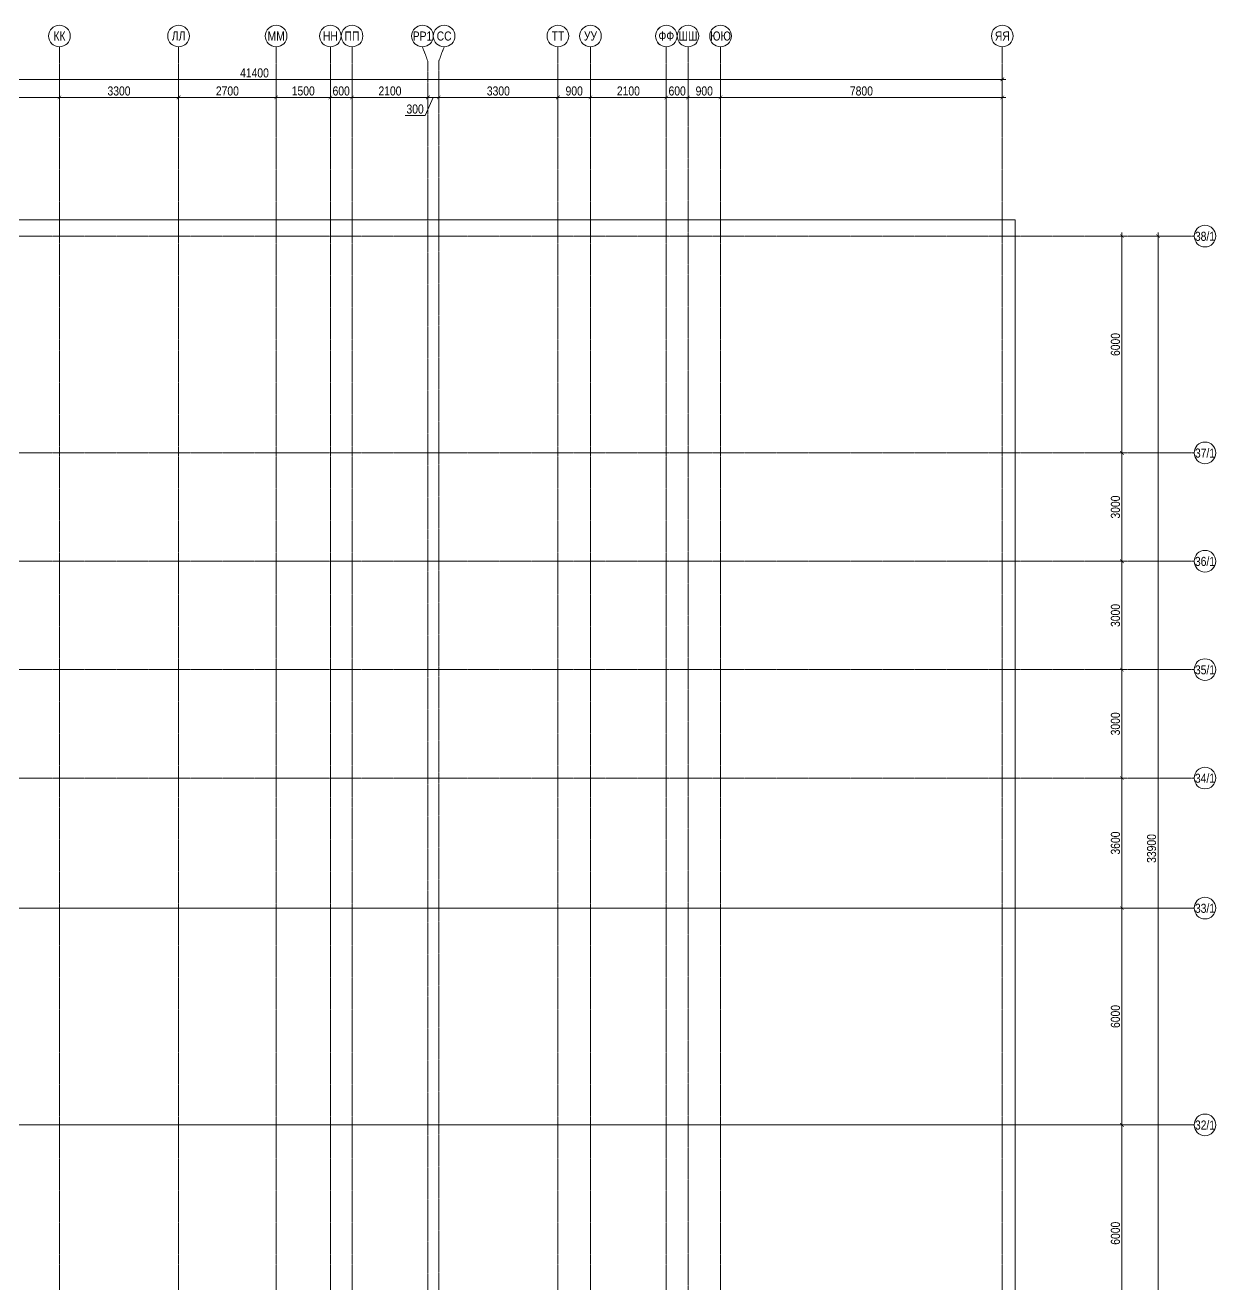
# Model space of a CAD drawing. Header units: millimetres. Extents: x 470010 to 1231400, y -134005 to 421770.
# Drawn here: x 760426 to 793384, y 12089 to 46927 of the extents above; entities that cross this region are included whole.
import ezdxf
from ezdxf.enums import TextEntityAlignment as Align

# ---------------------------------------------------------------- set-up
doc = ezdxf.new("R2010")
doc.units = ezdxf.units.MM
doc.linetypes.add('CENTER2', pattern=[28.575, 19.05, -3.175, 3.175, -3.175])
doc.linetypes.add('DASHED', pattern=[19.05, 12.7, -6.35])
doc.layers.get('Defpoints').update_dxf_attribs({"color": 140})
doc.layers.add('АР_Делит', color=120, linetype='Continuous', lineweight=0, plot=False)
doc.layers.add('РД_Оси_100', color=7, linetype='Continuous', lineweight=0, true_color=0x525252)
doc.layers.add('РД_Оси_размер', color=8, linetype='Continuous', lineweight=0)
doc.styles.add('style1', font='ARIALN.TTF')
doc.styles.add('ккк', font='isocpeur.ttf', dxfattribs={"width": 0.85, "oblique": 15})
doc.dimstyles.new('Dim100_ареал', dxfattribs={"dimscale": 100, "dimtxt": 2.5, "dimasz": 1, "dimexe": 1, "dimexo": 1, "dimgap": 0.5, "dimtad": 1, "dimzin": 12, "dimdsep": 46, "dimtxsty": 'style1', "dimblk": 'ARCHTICK', "dimcen": 1, "dimdle": 1, "dimclrd": 256, "dimclre": 256, "dimaunit": 1, "dimadec": 0, "dimazin": 3, "dimtfac": 1, "dimtmove": 1, "dimatfit": 3, "dimldrblk": 'OPEN30', "dimfxl": 4, "dimfxlon": 1, "dimtolj": 1, "dimtzin": 0, "dimlwd": 9, "dimlwe": 9, "dimarcsym": 0})

# ---------------------------------------------------------------- blocks, each defined once
blk = doc.blocks.new('A-iden')
at = {"linetype": 'Continuous', "lineweight": 5}
blk.add_circle((0, -4), 3, dxfattribs=at)
at = {"color": 0, "linetype": 'Continuous', "lineweight": 20, "style": 'ккк', "width": 0.85}
blk.add_attdef('ID', text='', height=4, dxfattribs=at).set_placement((0.31, -3.85), align=Align.MIDDLE_CENTER)
blk = doc.blocks.new('_ArchTick')
at = {"color": 0, "linetype": 'ByBlock', "const_width": 0.15}
blk.add_lwpolyline([(-0.5, -0.5), (0.5, 0.5)], dxfattribs=at)
blk = doc.blocks.new('*D45')
at = {"layer": 'Defpoints', "color": 0, "transparency": 16777216}
for p in [(116910, 110100), (117910, 110100), (116910, 104100)]:
    blk.add_point(p, dxfattribs=at)
at = {"layer": 'РД_Оси_размер', "lineweight": 9, "transparency": 16777216}
for p, q in [((117510, 110100), (118010, 110100)), ((117910, 104000), (117910, 110200)), ((117510, 104100), (118010, 104100))]:
    blk.add_line(p, q, dxfattribs=at)
at = {"layer": 'РД_Оси_размер', "lineweight": 9, "transparency": 16777216, "xscale": 100, "yscale": 100, "zscale": 100}
for p, rotation in [((117910, 110100), 90), ((117910, 104100), 270)]:
    blk.add_blockref('_ArchTick', p, dxfattribs=dict(at, rotation=rotation))
at = {"layer": 'РД_Оси_размер', "color": 0, "transparency": 16777216, "insert": (117732, 107100), "char_height": 250, "attachment_point": 5, "rotation": 90, "style": 'style1'}
blk.add_mtext('\\A1;6000', dxfattribs=at)
blk = doc.blocks.new('_Open30')
at = {"color": 0, "linetype": 'ByBlock', "lineweight": -2}
for p, q in [((-1, 0.27), (0, 0)), ((0, 0), (-1, -0.27)), ((0, 0), (-1, 0))]:
    blk.add_line(p, q, dxfattribs=at)
blk = doc.blocks.new('*D46')
at = {"layer": 'Defpoints', "color": 0, "transparency": 16777216}
for p in [(116910, 116100), (117910, 116100), (116910, 110100)]:
    blk.add_point(p, dxfattribs=at)
at = {"layer": 'РД_Оси_размер', "lineweight": 9, "transparency": 16777216}
for p, q in [((117510, 116100), (118010, 116100)), ((117910, 110000), (117910, 116200)), ((117510, 110100), (118010, 110100))]:
    blk.add_line(p, q, dxfattribs=at)
at = {"layer": 'РД_Оси_размер', "lineweight": 9, "transparency": 16777216, "xscale": 100, "yscale": 100, "zscale": 100}
for p, rotation in [((117910, 116100), 90), ((117910, 110100), 270)]:
    blk.add_blockref('_ArchTick', p, dxfattribs=dict(at, rotation=rotation))
at = {"layer": 'РД_Оси_размер', "color": 0, "transparency": 16777216, "insert": (117732, 113100), "char_height": 250, "attachment_point": 5, "rotation": 90, "style": 'style1'}
blk.add_mtext('\\A1;6000', dxfattribs=at)
blk = doc.blocks.new('*D47')
at = {"layer": 'Defpoints', "color": 0, "transparency": 16777216}
for p in [(116910, 119700), (117910, 119700), (116910, 116100)]:
    blk.add_point(p, dxfattribs=at)
at = {"layer": 'РД_Оси_размер', "lineweight": 9, "transparency": 16777216}
for p, q in [((117510, 119700), (118010, 119700)), ((117910, 116000), (117910, 119800)), ((117510, 116100), (118010, 116100))]:
    blk.add_line(p, q, dxfattribs=at)
at = {"layer": 'РД_Оси_размер', "lineweight": 9, "transparency": 16777216, "xscale": 100, "yscale": 100, "zscale": 100}
for p, rotation in [((117910, 119700), 90), ((117910, 116100), 270)]:
    blk.add_blockref('_ArchTick', p, dxfattribs=dict(at, rotation=rotation))
at = {"layer": 'РД_Оси_размер', "color": 0, "transparency": 16777216, "insert": (117732, 117900), "char_height": 250, "attachment_point": 5, "rotation": 90, "style": 'style1'}
blk.add_mtext('\\A1;3600', dxfattribs=at)
blk = doc.blocks.new('*D48')
at = {"layer": 'Defpoints', "color": 0, "transparency": 16777216}
for p in [(116910, 122700), (117910, 122700), (116910, 119700)]:
    blk.add_point(p, dxfattribs=at)
at = {"layer": 'РД_Оси_размер', "lineweight": 9, "transparency": 16777216}
for p, q in [((117510, 122700), (118010, 122700)), ((117910, 119600), (117910, 122800)), ((117510, 119700), (118010, 119700))]:
    blk.add_line(p, q, dxfattribs=at)
at = {"layer": 'РД_Оси_размер', "lineweight": 9, "transparency": 16777216, "xscale": 100, "yscale": 100, "zscale": 100}
for p, rotation in [((117910, 122700), 90), ((117910, 119700), 270)]:
    blk.add_blockref('_ArchTick', p, dxfattribs=dict(at, rotation=rotation))
at = {"layer": 'РД_Оси_размер', "color": 0, "transparency": 16777216, "insert": (117732, 121200), "char_height": 250, "attachment_point": 5, "rotation": 90, "style": 'style1'}
blk.add_mtext('\\A1;3000', dxfattribs=at)
blk = doc.blocks.new('*D49')
at = {"layer": 'Defpoints', "color": 0, "transparency": 16777216}
for p in [(116910, 125700), (117910, 125700), (116910, 122700)]:
    blk.add_point(p, dxfattribs=at)
at = {"layer": 'РД_Оси_размер', "lineweight": 9, "transparency": 16777216}
for p, q in [((117910, 122600), (117910, 125800)), ((117510, 125700), (118010, 125700)), ((117510, 122700), (118010, 122700))]:
    blk.add_line(p, q, dxfattribs=at)
at = {"layer": 'РД_Оси_размер', "lineweight": 9, "transparency": 16777216, "xscale": 100, "yscale": 100, "zscale": 100}
for p, rotation in [((117910, 125700), 90), ((117910, 122700), 270)]:
    blk.add_blockref('_ArchTick', p, dxfattribs=dict(at, rotation=rotation))
at = {"layer": 'РД_Оси_размер', "color": 0, "transparency": 16777216, "insert": (117732, 124200), "char_height": 250, "attachment_point": 5, "rotation": 90, "style": 'style1'}
blk.add_mtext('\\A1;3000', dxfattribs=at)
blk = doc.blocks.new('*D50')
at = {"layer": 'Defpoints', "color": 0, "transparency": 16777216}
for p in [(116910, 128700), (117910, 128700), (116910, 125700)]:
    blk.add_point(p, dxfattribs=at)
at = {"layer": 'РД_Оси_размер', "lineweight": 9, "transparency": 16777216}
for p, q in [((117510, 128700), (118010, 128700)), ((117910, 125600), (117910, 128800)), ((117510, 125700), (118010, 125700))]:
    blk.add_line(p, q, dxfattribs=at)
at = {"layer": 'РД_Оси_размер', "lineweight": 9, "transparency": 16777216, "xscale": 100, "yscale": 100, "zscale": 100}
for p, rotation in [((117910, 128700), 90), ((117910, 125700), 270)]:
    blk.add_blockref('_ArchTick', p, dxfattribs=dict(at, rotation=rotation))
at = {"layer": 'РД_Оси_размер', "color": 0, "transparency": 16777216, "insert": (117732, 127200), "char_height": 250, "attachment_point": 5, "rotation": 90, "style": 'style1'}
blk.add_mtext('\\A1;3000', dxfattribs=at)
blk = doc.blocks.new('*D51')
at = {"layer": 'Defpoints', "color": 0, "transparency": 16777216}
for p in [(116910, 134700), (117910, 134700), (116910, 128700)]:
    blk.add_point(p, dxfattribs=at)
at = {"layer": 'РД_Оси_размер', "lineweight": 9, "transparency": 16777216}
for p, q in [((117510, 134700), (118010, 134700)), ((117910, 128600), (117910, 134800)), ((117510, 128700), (118010, 128700))]:
    blk.add_line(p, q, dxfattribs=at)
at = {"layer": 'РД_Оси_размер', "lineweight": 9, "transparency": 16777216, "xscale": 100, "yscale": 100, "zscale": 100}
for p, rotation in [((117910, 134700), 90), ((117910, 128700), 270)]:
    blk.add_blockref('_ArchTick', p, dxfattribs=dict(at, rotation=rotation))
at = {"layer": 'РД_Оси_размер', "color": 0, "transparency": 16777216, "insert": (117732, 131700), "char_height": 250, "attachment_point": 5, "rotation": 90, "style": 'style1'}
blk.add_mtext('\\A1;6000', dxfattribs=at)
blk = doc.blocks.new('*D52')
at = {"layer": 'Defpoints', "color": 0, "transparency": 16777216}
for p in [(116910, 134700), (118910, 134700), (116910, 100800)]:
    blk.add_point(p, dxfattribs=at)
at = {"layer": 'РД_Оси_размер', "lineweight": 9, "transparency": 16777216}
for p, q in [((118510, 134700), (119010, 134700)), ((118910, 100700), (118910, 134800)), ((118510, 100800), (119010, 100800))]:
    blk.add_line(p, q, dxfattribs=at)
at = {"layer": 'РД_Оси_размер', "lineweight": 9, "transparency": 16777216, "xscale": 100, "yscale": 100, "zscale": 100}
for p, rotation in [((118910, 134700), 90), ((118910, 100800), 270)]:
    blk.add_blockref('_ArchTick', p, dxfattribs=dict(at, rotation=rotation))
at = {"layer": 'РД_Оси_размер', "color": 0, "transparency": 16777216, "insert": (118732, 117750), "char_height": 250, "attachment_point": 5, "rotation": 90, "style": 'style1'}
blk.add_mtext('\\A1;33900', dxfattribs=at)
blk = doc.blocks.new('*D207')
at = {"layer": 'Defpoints', "color": 0, "transparency": 16777216}
for p in [(114600, 139039), (73200, 137039), (114600, 137039)]:
    blk.add_point(p, dxfattribs=at)
at = {"layer": 'РД_Оси_размер', "lineweight": 9, "transparency": 16777216}
for p, q in [((73100, 139039), (114700, 139039)), ((73200, 138639), (73200, 139139)), ((114600, 138639), (114600, 139139))]:
    blk.add_line(p, q, dxfattribs=at)
at = {"layer": 'РД_Оси_размер', "lineweight": 9, "transparency": 16777216, "xscale": 100, "yscale": 100, "zscale": 100, "rotation": 180}
blk.add_blockref('_ArchTick', (73200, 139039), dxfattribs=at)
at = {"layer": 'РД_Оси_размер', "lineweight": 9, "transparency": 16777216, "xscale": 100, "yscale": 100, "zscale": 100}
blk.add_blockref('_ArchTick', (114600, 139039), dxfattribs=at)
at = {"layer": 'РД_Оси_размер', "color": 0, "transparency": 16777216, "insert": (93900, 139216), "char_height": 250, "attachment_point": 5, "style": 'style1'}
blk.add_mtext('\\A1;41400', dxfattribs=at)
blk = doc.blocks.new('*D88')
at = {"layer": 'Defpoints', "color": 0, "transparency": 16777216}
for p in [(88500, 138539), (85200, 137039), (88500, 137039)]:
    blk.add_point(p, dxfattribs=at)
at = {"layer": 'РД_Оси_размер', "lineweight": 9, "transparency": 16777216}
for p, q in [((85100, 138539), (88600, 138539)), ((85200, 138139), (85200, 138639)), ((88500, 138139), (88500, 138639))]:
    blk.add_line(p, q, dxfattribs=at)
at = {"layer": 'РД_Оси_размер', "lineweight": 9, "transparency": 16777216, "xscale": 100, "yscale": 100, "zscale": 100, "rotation": 180}
blk.add_blockref('_ArchTick', (85200, 138539), dxfattribs=at)
at = {"layer": 'РД_Оси_размер', "lineweight": 9, "transparency": 16777216, "xscale": 100, "yscale": 100, "zscale": 100}
blk.add_blockref('_ArchTick', (88500, 138539), dxfattribs=at)
at = {"layer": 'РД_Оси_размер', "color": 0, "transparency": 16777216, "insert": (86850, 138716), "char_height": 250, "attachment_point": 5, "style": 'style1'}
blk.add_mtext('\\A1;3300', dxfattribs=at)
blk = doc.blocks.new('*D89')
at = {"layer": 'Defpoints', "color": 0, "transparency": 16777216}
for p in [(91800, 138539), (88500, 137039), (91800, 137039)]:
    blk.add_point(p, dxfattribs=at)
at = {"layer": 'РД_Оси_размер', "lineweight": 9, "transparency": 16777216}
for p, q in [((88400, 138539), (91900, 138539)), ((88500, 138139), (88500, 138639)), ((91800, 138139), (91800, 138639))]:
    blk.add_line(p, q, dxfattribs=at)
at = {"layer": 'РД_Оси_размер', "lineweight": 9, "transparency": 16777216, "xscale": 100, "yscale": 100, "zscale": 100, "rotation": 180}
blk.add_blockref('_ArchTick', (88500, 138539), dxfattribs=at)
at = {"layer": 'РД_Оси_размер', "lineweight": 9, "transparency": 16777216, "xscale": 100, "yscale": 100, "zscale": 100}
blk.add_blockref('_ArchTick', (91800, 138539), dxfattribs=at)
at = {"layer": 'РД_Оси_размер', "color": 0, "transparency": 16777216, "insert": (90150, 138716), "char_height": 250, "attachment_point": 5, "style": 'style1'}
blk.add_mtext('\\A1;3300', dxfattribs=at)
blk = doc.blocks.new('*D90')
at = {"layer": 'Defpoints', "color": 0, "transparency": 16777216}
for p in [(94500, 138539), (91800, 137039), (94500, 137039)]:
    blk.add_point(p, dxfattribs=at)
at = {"layer": 'РД_Оси_размер', "lineweight": 9, "transparency": 16777216}
for p, q in [((91700, 138539), (94600, 138539)), ((91800, 138139), (91800, 138639)), ((94500, 138139), (94500, 138639))]:
    blk.add_line(p, q, dxfattribs=at)
at = {"layer": 'РД_Оси_размер', "lineweight": 9, "transparency": 16777216, "xscale": 100, "yscale": 100, "zscale": 100, "rotation": 180}
blk.add_blockref('_ArchTick', (91800, 138539), dxfattribs=at)
at = {"layer": 'РД_Оси_размер', "lineweight": 9, "transparency": 16777216, "xscale": 100, "yscale": 100, "zscale": 100}
blk.add_blockref('_ArchTick', (94500, 138539), dxfattribs=at)
at = {"layer": 'РД_Оси_размер', "color": 0, "transparency": 16777216, "insert": (93150, 138716), "char_height": 250, "attachment_point": 5, "style": 'style1'}
blk.add_mtext('\\A1;2700', dxfattribs=at)
blk = doc.blocks.new('*D91')
at = {"layer": 'Defpoints', "color": 0, "transparency": 16777216}
for p in [(96000, 138539), (94500, 137039), (96000, 137039)]:
    blk.add_point(p, dxfattribs=at)
at = {"layer": 'РД_Оси_размер', "lineweight": 9, "transparency": 16777216}
for p, q in [((94400, 138539), (96100, 138539)), ((94500, 138139), (94500, 138639)), ((96000, 138139), (96000, 138639))]:
    blk.add_line(p, q, dxfattribs=at)
at = {"layer": 'РД_Оси_размер', "lineweight": 9, "transparency": 16777216, "xscale": 100, "yscale": 100, "zscale": 100, "rotation": 180}
blk.add_blockref('_ArchTick', (94500, 138539), dxfattribs=at)
at = {"layer": 'РД_Оси_размер', "lineweight": 9, "transparency": 16777216, "xscale": 100, "yscale": 100, "zscale": 100}
blk.add_blockref('_ArchTick', (96000, 138539), dxfattribs=at)
at = {"layer": 'РД_Оси_размер', "color": 0, "transparency": 16777216, "insert": (95250, 138716), "char_height": 250, "attachment_point": 5, "style": 'style1'}
blk.add_mtext('\\A1;1500', dxfattribs=at)
blk = doc.blocks.new('*D92')
at = {"layer": 'Defpoints', "color": 0, "transparency": 16777216}
for p in [(96600, 138539), (96000, 137039), (96600, 137039)]:
    blk.add_point(p, dxfattribs=at)
at = {"layer": 'РД_Оси_размер', "lineweight": 9, "transparency": 16777216}
for p, q in [((95900, 138539), (96700, 138539)), ((96000, 138139), (96000, 138639)), ((96600, 138139), (96600, 138639))]:
    blk.add_line(p, q, dxfattribs=at)
at = {"layer": 'РД_Оси_размер', "lineweight": 9, "transparency": 16777216, "xscale": 100, "yscale": 100, "zscale": 100, "rotation": 180}
blk.add_blockref('_ArchTick', (96000, 138539), dxfattribs=at)
at = {"layer": 'РД_Оси_размер', "lineweight": 9, "transparency": 16777216, "xscale": 100, "yscale": 100, "zscale": 100}
blk.add_blockref('_ArchTick', (96600, 138539), dxfattribs=at)
at = {"layer": 'РД_Оси_размер', "color": 0, "transparency": 16777216, "insert": (96300, 138716), "char_height": 250, "attachment_point": 5, "style": 'style1'}
blk.add_mtext('\\A1;600', dxfattribs=at)
blk = doc.blocks.new('*D93')
at = {"layer": 'Defpoints', "color": 0, "transparency": 16777216}
for p in [(98700, 138539), (96600, 137039), (98700, 137039)]:
    blk.add_point(p, dxfattribs=at)
at = {"layer": 'РД_Оси_размер', "lineweight": 9, "transparency": 16777216}
for p, q in [((96500, 138539), (98800, 138539)), ((96600, 138139), (96600, 138639)), ((98700, 138139), (98700, 138639))]:
    blk.add_line(p, q, dxfattribs=at)
at = {"layer": 'РД_Оси_размер', "lineweight": 9, "transparency": 16777216, "xscale": 100, "yscale": 100, "zscale": 100, "rotation": 180}
blk.add_blockref('_ArchTick', (96600, 138539), dxfattribs=at)
at = {"layer": 'РД_Оси_размер', "lineweight": 9, "transparency": 16777216, "xscale": 100, "yscale": 100, "zscale": 100}
blk.add_blockref('_ArchTick', (98700, 138539), dxfattribs=at)
at = {"layer": 'РД_Оси_размер', "color": 0, "transparency": 16777216, "insert": (97650, 138716), "char_height": 250, "attachment_point": 5, "style": 'style1'}
blk.add_mtext('\\A1;2100', dxfattribs=at)
blk = doc.blocks.new('*D94')
at = {"layer": 'Defpoints', "color": 0, "transparency": 16777216}
for p in [(99000, 138539), (98700, 137039), (99000, 137039)]:
    blk.add_point(p, dxfattribs=at)
at = {"layer": 'РД_Оси_размер', "lineweight": 9, "transparency": 16777216}
for p, q in [((98600, 138539), (99100, 138539)), ((98850, 138539), (98622, 138039)), ((98700, 138139), (98700, 138639)), ((99000, 138139), (99000, 138639)), ((98622, 138039), (98070, 138039))]:
    blk.add_line(p, q, dxfattribs=at)
at = {"layer": 'РД_Оси_размер', "lineweight": 9, "transparency": 16777216, "xscale": 100, "yscale": 100, "zscale": 100, "rotation": 180}
blk.add_blockref('_ArchTick', (98700, 138539), dxfattribs=at)
at = {"layer": 'РД_Оси_размер', "lineweight": 9, "transparency": 16777216, "xscale": 100, "yscale": 100, "zscale": 100}
blk.add_blockref('_ArchTick', (99000, 138539), dxfattribs=at)
at = {"layer": 'РД_Оси_размер', "color": 0, "transparency": 16777216, "insert": (98346, 138216), "char_height": 250, "attachment_point": 5, "style": 'style1'}
blk.add_mtext('\\A1;300', dxfattribs=at)
blk = doc.blocks.new('*D95')
at = {"layer": 'Defpoints', "color": 0, "transparency": 16777216}
for p in [(102300, 138539), (99000, 137039), (102300, 137039)]:
    blk.add_point(p, dxfattribs=at)
at = {"layer": 'РД_Оси_размер', "lineweight": 9, "transparency": 16777216}
for p, q in [((98900, 138539), (102400, 138539)), ((99000, 138139), (99000, 138639)), ((102300, 138139), (102300, 138639))]:
    blk.add_line(p, q, dxfattribs=at)
at = {"layer": 'РД_Оси_размер', "lineweight": 9, "transparency": 16777216, "xscale": 100, "yscale": 100, "zscale": 100, "rotation": 180}
blk.add_blockref('_ArchTick', (99000, 138539), dxfattribs=at)
at = {"layer": 'РД_Оси_размер', "lineweight": 9, "transparency": 16777216, "xscale": 100, "yscale": 100, "zscale": 100}
blk.add_blockref('_ArchTick', (102300, 138539), dxfattribs=at)
at = {"layer": 'РД_Оси_размер', "color": 0, "transparency": 16777216, "insert": (100650, 138716), "char_height": 250, "attachment_point": 5, "style": 'style1'}
blk.add_mtext('\\A1;3300', dxfattribs=at)
blk = doc.blocks.new('*D96')
at = {"layer": 'Defpoints', "color": 0, "transparency": 16777216}
for p in [(103200, 138539), (102300, 137039), (103200, 137039)]:
    blk.add_point(p, dxfattribs=at)
at = {"layer": 'РД_Оси_размер', "lineweight": 9, "transparency": 16777216}
for p, q in [((102200, 138539), (103300, 138539)), ((102300, 138139), (102300, 138639)), ((103200, 138139), (103200, 138639))]:
    blk.add_line(p, q, dxfattribs=at)
at = {"layer": 'РД_Оси_размер', "lineweight": 9, "transparency": 16777216, "xscale": 100, "yscale": 100, "zscale": 100, "rotation": 180}
blk.add_blockref('_ArchTick', (102300, 138539), dxfattribs=at)
at = {"layer": 'РД_Оси_размер', "lineweight": 9, "transparency": 16777216, "xscale": 100, "yscale": 100, "zscale": 100}
blk.add_blockref('_ArchTick', (103200, 138539), dxfattribs=at)
at = {"layer": 'РД_Оси_размер', "color": 0, "transparency": 16777216, "insert": (102750, 138716), "char_height": 250, "attachment_point": 5, "style": 'style1'}
blk.add_mtext('\\A1;900', dxfattribs=at)
blk = doc.blocks.new('*D97')
at = {"layer": 'Defpoints', "color": 0, "transparency": 16777216}
for p in [(105300, 138539), (103200, 137039), (105300, 137039)]:
    blk.add_point(p, dxfattribs=at)
at = {"layer": 'РД_Оси_размер', "lineweight": 9, "transparency": 16777216}
for p, q in [((103100, 138539), (105400, 138539)), ((103200, 138139), (103200, 138639)), ((105300, 138139), (105300, 138639))]:
    blk.add_line(p, q, dxfattribs=at)
at = {"layer": 'РД_Оси_размер', "lineweight": 9, "transparency": 16777216, "xscale": 100, "yscale": 100, "zscale": 100, "rotation": 180}
blk.add_blockref('_ArchTick', (103200, 138539), dxfattribs=at)
at = {"layer": 'РД_Оси_размер', "lineweight": 9, "transparency": 16777216, "xscale": 100, "yscale": 100, "zscale": 100}
blk.add_blockref('_ArchTick', (105300, 138539), dxfattribs=at)
at = {"layer": 'РД_Оси_размер', "color": 0, "transparency": 16777216, "insert": (104250, 138716), "char_height": 250, "attachment_point": 5, "style": 'style1'}
blk.add_mtext('\\A1;2100', dxfattribs=at)
blk = doc.blocks.new('*D98')
at = {"layer": 'Defpoints', "color": 0, "transparency": 16777216}
for p in [(105900, 138539), (105300, 137039), (105900, 137039)]:
    blk.add_point(p, dxfattribs=at)
at = {"layer": 'РД_Оси_размер', "lineweight": 9, "transparency": 16777216}
for p, q in [((105200, 138539), (106000, 138539)), ((105300, 138139), (105300, 138639)), ((105900, 138139), (105900, 138639))]:
    blk.add_line(p, q, dxfattribs=at)
at = {"layer": 'РД_Оси_размер', "lineweight": 9, "transparency": 16777216, "xscale": 100, "yscale": 100, "zscale": 100, "rotation": 180}
blk.add_blockref('_ArchTick', (105300, 138539), dxfattribs=at)
at = {"layer": 'РД_Оси_размер', "lineweight": 9, "transparency": 16777216, "xscale": 100, "yscale": 100, "zscale": 100}
blk.add_blockref('_ArchTick', (105900, 138539), dxfattribs=at)
at = {"layer": 'РД_Оси_размер', "color": 0, "transparency": 16777216, "insert": (105600, 138716), "char_height": 250, "attachment_point": 5, "style": 'style1'}
blk.add_mtext('\\A1;600', dxfattribs=at)
blk = doc.blocks.new('*D99')
at = {"layer": 'Defpoints', "color": 0, "transparency": 16777216}
for p in [(106800, 138539), (105900, 137039), (106800, 137039)]:
    blk.add_point(p, dxfattribs=at)
at = {"layer": 'РД_Оси_размер', "lineweight": 9, "transparency": 16777216}
for p, q in [((105800, 138539), (106900, 138539)), ((105900, 138139), (105900, 138639)), ((106800, 138139), (106800, 138639))]:
    blk.add_line(p, q, dxfattribs=at)
at = {"layer": 'РД_Оси_размер', "lineweight": 9, "transparency": 16777216, "xscale": 100, "yscale": 100, "zscale": 100, "rotation": 180}
blk.add_blockref('_ArchTick', (105900, 138539), dxfattribs=at)
at = {"layer": 'РД_Оси_размер', "lineweight": 9, "transparency": 16777216, "xscale": 100, "yscale": 100, "zscale": 100}
blk.add_blockref('_ArchTick', (106800, 138539), dxfattribs=at)
at = {"layer": 'РД_Оси_размер', "color": 0, "transparency": 16777216, "insert": (106350, 138716), "char_height": 250, "attachment_point": 5, "style": 'style1'}
blk.add_mtext('\\A1;900', dxfattribs=at)
blk = doc.blocks.new('*D100')
at = {"layer": 'Defpoints', "color": 0, "transparency": 16777216}
for p in [(114600, 138539), (106800, 137039), (114600, 137039)]:
    blk.add_point(p, dxfattribs=at)
at = {"layer": 'РД_Оси_размер', "lineweight": 9, "transparency": 16777216}
for p, q in [((106700, 138539), (114700, 138539)), ((106800, 138139), (106800, 138639)), ((114600, 138139), (114600, 138639))]:
    blk.add_line(p, q, dxfattribs=at)
at = {"layer": 'РД_Оси_размер', "lineweight": 9, "transparency": 16777216, "xscale": 100, "yscale": 100, "zscale": 100, "rotation": 180}
blk.add_blockref('_ArchTick', (106800, 138539), dxfattribs=at)
at = {"layer": 'РД_Оси_размер', "lineweight": 9, "transparency": 16777216, "xscale": 100, "yscale": 100, "zscale": 100}
blk.add_blockref('_ArchTick', (114600, 138539), dxfattribs=at)
at = {"layer": 'РД_Оси_размер', "color": 0, "transparency": 16777216, "insert": (110700, 138716), "char_height": 250, "attachment_point": 5, "style": 'style1'}
blk.add_mtext('\\A1;7800', dxfattribs=at)
blk = doc.blocks.new('СОШ_2200_АР_ОСИ_М100_28.05.24')
at = {"layer": 'АР_Делит', "color": 251, "linetype": 'DASHED', "true_color": 0x636466}
blk.add_lwpolyline([(-355, 13145), (-355, 100855), (37145, 100855), (37145, 129155), (72745, 129155), (72745, 135155), (114955, 135155), (114955, -355)], dxfattribs=at)
at = {"layer": 'РД_Оси_100', "color": 251, "linetype": 'CENTER2', "true_color": 0x636466}
for p, q in [((88500, -6155), (88500, 139938.679)), ((91800, -6155), (91800, 139938.679)), ((94500, -6155), (94500, 139938.679)), ((96000, -6155), (96000, 139938.679)), ((102300, -6155), (102300, 139938.679)), ((114600, -6155), (114600, 139938.679)), ((-5954.958, 134700), (119910, 134700)), ((-5954.958, 128700), (119910, 128700)), ((-5954.958, 125700), (119910, 125700)), ((-5954.958, 122700), (119910, 122700)), ((-5954.958, 119700), (119910, 119700)), ((-5954.958, 116100), (119910, 116100)), ((35037.55, 116100), (119910, 116100)), ((-5954.958, 110100), (119910, 110100)), ((35037.55, 110100), (119910, 110100))]:
    blk.add_line(p, q, dxfattribs=at)
for points in [[(96600, -6155), (96600, 139938.679)], [(98700, -6194.98), (98700, 139538.679), (98550, 139938.679)], [(99000, -6195.83), (99000, 139538.679), (99150, 139938.679)], [(103200, -6155), (103200, 139938.679)], [(105300, -6155), (105300, 139938.679)], [(105900, 139938.679), (105900, -6155)], [(106800, -6155), (106800, 139938.679)]]:
    blk.add_lwpolyline(points, dxfattribs=at)
at = {"layer": 'РД_Оси_100', "color": 251, "true_color": 0x636466}
ref = blk.add_blockref('A-iden', (88500, 140638.679), dxfattribs=dict(at, xscale=100, yscale=100, zscale=100))
ref.add_attrib('ID', 'КК', dxfattribs={"layer": '0', "linetype": 'Continuous', "height": 250, "style": 'style1'}).set_placement((88500, 140238.679), align=Align.MIDDLE)
ref = blk.add_blockref('A-iden', (91800, 140638.679), dxfattribs=dict(at, xscale=100, yscale=100, zscale=100))
ref.add_attrib('ID', 'ЛЛ', dxfattribs={"layer": '0', "linetype": 'Continuous', "height": 250, "style": 'style1'}).set_placement((91800, 140238.679), align=Align.MIDDLE)
ref = blk.add_blockref('A-iden', (94500, 140638.679), dxfattribs=dict(at, xscale=100, yscale=100, zscale=100))
ref.add_attrib('ID', 'ММ', dxfattribs={"layer": '0', "linetype": 'Continuous', "height": 250, "style": 'style1'}).set_placement((94500, 140238.679), align=Align.MIDDLE)
ref = blk.add_blockref('A-iden', (96000, 140638.679), dxfattribs=dict(at, xscale=100, yscale=100, zscale=100))
ref.add_attrib('ID', 'НН', dxfattribs={"layer": '0', "linetype": 'Continuous', "height": 250, "style": 'style1'}).set_placement((96000, 140238.679), align=Align.MIDDLE)
ref = blk.add_blockref('A-iden', (96600, 140638.679), dxfattribs=dict(at, xscale=100, yscale=100, zscale=100))
ref.add_attrib('ID', 'ПП', dxfattribs={"layer": '0', "linetype": 'Continuous', "height": 250, "style": 'style1'}).set_placement((96600, 140238.679), align=Align.MIDDLE)
ref = blk.add_blockref('A-iden', (98550, 140638.679), dxfattribs=dict(at, xscale=100, yscale=100, zscale=100))
ref.add_attrib('ID', 'РР1', dxfattribs={"layer": '0', "linetype": 'Continuous', "height": 250, "style": 'style1'}).set_placement((98550, 140238.679), align=Align.MIDDLE)
ref = blk.add_blockref('A-iden', (99150, 140638.679), dxfattribs=dict(at, xscale=100, yscale=100, zscale=100))
ref.add_attrib('ID', 'СС', dxfattribs={"layer": '0', "linetype": 'Continuous', "height": 250, "style": 'style1'}).set_placement((99150, 140238.679), align=Align.MIDDLE)
ref = blk.add_blockref('A-iden', (102300, 140638.679), dxfattribs=dict(at, xscale=100, yscale=100, zscale=100))
ref.add_attrib('ID', 'ТТ', dxfattribs={"layer": '0', "linetype": 'Continuous', "height": 250, "style": 'style1'}).set_placement((102300, 140238.679), align=Align.MIDDLE)
ref = blk.add_blockref('A-iden', (103200, 140638.679), dxfattribs=dict(at, xscale=100, yscale=100, zscale=100))
ref.add_attrib('ID', 'УУ', dxfattribs={"layer": '0', "linetype": 'Continuous', "height": 250, "style": 'style1'}).set_placement((103200, 140238.679), align=Align.MIDDLE)
ref = blk.add_blockref('A-iden', (105300, 140638.679), dxfattribs=dict(at, xscale=100, yscale=100, zscale=100))
ref.add_attrib('ID', 'ФФ', dxfattribs={"layer": '0', "linetype": 'Continuous', "height": 250, "style": 'style1'}).set_placement((105300, 140238.679), align=Align.MIDDLE)
ref = blk.add_blockref('A-iden', (105900, 140638.679), dxfattribs=dict(at, xscale=100, yscale=100, zscale=100))
ref.add_attrib('ID', 'ШШ', dxfattribs={"layer": '0', "linetype": 'Continuous', "height": 250, "style": 'style1'}).set_placement((105900, 140238.679), align=Align.MIDDLE)
ref = blk.add_blockref('A-iden', (106800, 140638.679), dxfattribs=dict(at, xscale=100, yscale=100, zscale=100))
ref.add_attrib('ID', 'ЮЮ', dxfattribs={"layer": '0', "linetype": 'Continuous', "height": 250, "style": 'style1'}).set_placement((106800, 140238.679), align=Align.MIDDLE)
ref = blk.add_blockref('A-iden', (114600, 140638.679), dxfattribs=dict(at, xscale=100, yscale=100, zscale=100))
ref.add_attrib('ID', 'ЯЯ', dxfattribs={"layer": '0', "linetype": 'Continuous', "height": 250, "style": 'style1'}).set_placement((114600, 140238.679), align=Align.MIDDLE)
ref = blk.add_blockref('A-iden', (120210, 135100), dxfattribs=dict(at, xscale=-100, yscale=100, zscale=100))
ref.add_attrib('ID', '38/1', dxfattribs={"layer": '0', "linetype": 'Continuous', "height": 250, "style": 'style1'}).set_placement((120210, 134700), align=Align.MIDDLE)
ref = blk.add_blockref('A-iden', (120210, 129100), dxfattribs=dict(at, xscale=100, yscale=100, zscale=100))
ref.add_attrib('ID', '37/1', dxfattribs={"layer": '0', "linetype": 'Continuous', "height": 250, "style": 'style1'}).set_placement((120210, 128700), align=Align.MIDDLE)
ref = blk.add_blockref('A-iden', (120210, 126100), dxfattribs=dict(at, xscale=100, yscale=100, zscale=100))
ref.add_attrib('ID', '36/1', dxfattribs={"layer": '0', "linetype": 'Continuous', "height": 250, "style": 'style1'}).set_placement((120210, 125700), align=Align.MIDDLE)
ref = blk.add_blockref('A-iden', (120210, 123100), dxfattribs=dict(at, xscale=100, yscale=100, zscale=100))
ref.add_attrib('ID', '35/1', dxfattribs={"layer": '0', "linetype": 'Continuous', "height": 250, "style": 'style1'}).set_placement((120210, 122700), align=Align.MIDDLE)
ref = blk.add_blockref('A-iden', (120210, 120100), dxfattribs=dict(at, xscale=100, yscale=100, zscale=100))
ref.add_attrib('ID', '34/1', dxfattribs={"layer": '0', "linetype": 'Continuous', "height": 250, "style": 'style1'}).set_placement((120210, 119700), align=Align.MIDDLE)
ref = blk.add_blockref('A-iden', (120210, 116500), dxfattribs=dict(at, xscale=100, yscale=100, zscale=100))
ref.add_attrib('ID', '33/1', dxfattribs={"layer": '0', "linetype": 'Continuous', "height": 250, "style": 'style1'}).set_placement((120210, 116100), align=Align.MIDDLE)
ref = blk.add_blockref('A-iden', (120210, 110500), dxfattribs=dict(at, xscale=100, yscale=100, zscale=100))
ref.add_attrib('ID', '32/1', dxfattribs={"layer": '0', "linetype": 'Continuous', "height": 250, "style": 'style1'}).set_placement((120210, 110100), align=Align.MIDDLE)
at = {"layer": 'РД_Оси_размер', "color": 251, "true_color": 0x636466}
for base, p1, p2, picture, middle in [((114600, 139038.679), (73200, 137038.679), (114600, 137038.679), '*D207', (93900, 139216.322)), ((88500, 138538.679), (85200, 137038.679), (88500, 137038.679), '*D88', (86850, 138716.322)), ((91800, 138538.679), (88500, 137038.679), (91800, 137038.679), '*D89', (90150, 138716.322)), ((94500, 138538.679), (91800, 137038.679), (94500, 137038.679), '*D90', (93150, 138716.322)), ((96000, 138538.679), (94500, 137038.679), (96000, 137038.679), '*D91', (95250, 138716.322)), ((96600, 138538.679), (96000, 137038.679), (96600, 137038.679), '*D92', (96300, 138716.322)), ((98700, 138538.679), (96600, 137038.679), (98700, 137038.679), '*D93', (97650, 138716.322)), ((102300, 138538.679), (99000, 137038.679), (102300, 137038.679), '*D95', (100650, 138716.322)), ((103200, 138538.679), (102300, 137038.679), (103200, 137038.679), '*D96', (102750, 138716.322)), ((105300, 138538.679), (103200, 137038.679), (105300, 137038.679), '*D97', (104250, 138716.322)), ((105900, 138538.679), (105300, 137038.679), (105900, 137038.679), '*D98', (105600, 138716.322)), ((106800, 138538.679), (105900, 137038.679), (106800, 137038.679), '*D99', (106350, 138716.322)), ((114600, 138538.679), (106800, 137038.679), (114600, 137038.679), '*D100', (110700, 138716.322))]:
    dim = blk.add_linear_dim(base=base, p1=p1, p2=p2, dimstyle='Dim100_ареал', dxfattribs=at)
    dim.commit()
    dim.dimension.update_dxf_attribs({"geometry": picture, "text_midpoint": middle})
dim = blk.add_linear_dim(base=(99000, 138538.679), p1=(98700, 137038.679), p2=(99000, 137038.679), dimstyle='Dim100_ареал', dxfattribs=at)
dim.commit()
dim.dimension.update_dxf_attribs({"geometry": '*D94', "text_midpoint": (98572.453, 138038.679), "dimtype": 128})
for base, p1, p2, picture, middle in [((117910, 134700), (116910, 128700), (116910, 134700), '*D51', (117732.357, 131700)), ((118910, 134700), (116910, 100800), (116910, 134700), '*D52', (118732.357, 117750)), ((117910, 128700), (116910, 125700), (116910, 128700), '*D50', (117732.357, 127200)), ((117910, 125700), (116910, 122700), (116910, 125700), '*D49', (117732.357, 124200)), ((117910, 122700), (116910, 119700), (116910, 122700), '*D48', (117732.357, 121200)), ((117910, 119700), (116910, 116100), (116910, 119700), '*D47', (117732.357, 117900)), ((117910, 116100), (116910, 110100), (116910, 116100), '*D46', (117732.357, 113100)), ((117910, 110100), (116910, 104100), (116910, 110100), '*D45', (117732.357, 107100))]:
    dim = blk.add_linear_dim(base=base, p1=p1, p2=p2, angle=90, dimstyle='Dim100_ареал', dxfattribs=at)
    dim.commit()
    dim.dimension.update_dxf_attribs({"geometry": picture, "text_midpoint": middle})
blk = doc.blocks.new('A$C9108343f')
at = {"layer": 'РД_Оси_100'}
blk.add_blockref('СОШ_2200_АР_ОСИ_М100_28.05.24', (7155, 6755), dxfattribs=at)
at = {"layer": 'Defpoints', "color": 18, "true_color": 0x000000, "style": 'style1'}
for p in [(143949, 316089), (143975, 281640), (143890, 273245), (143840, 264277), (143968, 254892), (12252, 104178), (12383, 96023)]:
    blk.add_attdef('АР-ПОМЕЩЕНИЕ:НАИМЕНОВАНИЕ', text='', height=100, dxfattribs=at).set_placement(p, align=Align.MIDDLE)
at = {"layer": 'Defpoints', "color": 18, "true_color": 0x000000, "style": 'style1', "flags": 8}
for p in [(143951, 279099), (143848, 269251), (143875, 260094), (144050, 250825), (155897, 237966), (163419, 238153), (183037, 237966), (143343, 237876)]:
    blk.add_attdef('АР-ПОМЕЩЕНИЕ:НАИМЕНОВАНИЕ', text='', height=100, dxfattribs=at).set_placement(p, align=Align.MIDDLE)

msp = doc.modelspace()

# ---------------------------------------------------------------- block references
msp.add_blockref('A$C9108343f', (665718.612, -100366.242))
at = {"layer": 'РД_Оси_100'}
msp.add_blockref('СОШ_2200_АР_ОСИ_М100_28.05.24', (672873.57, -93611.242), dxfattribs=at)

doc.saveas('drawing.dxf')
